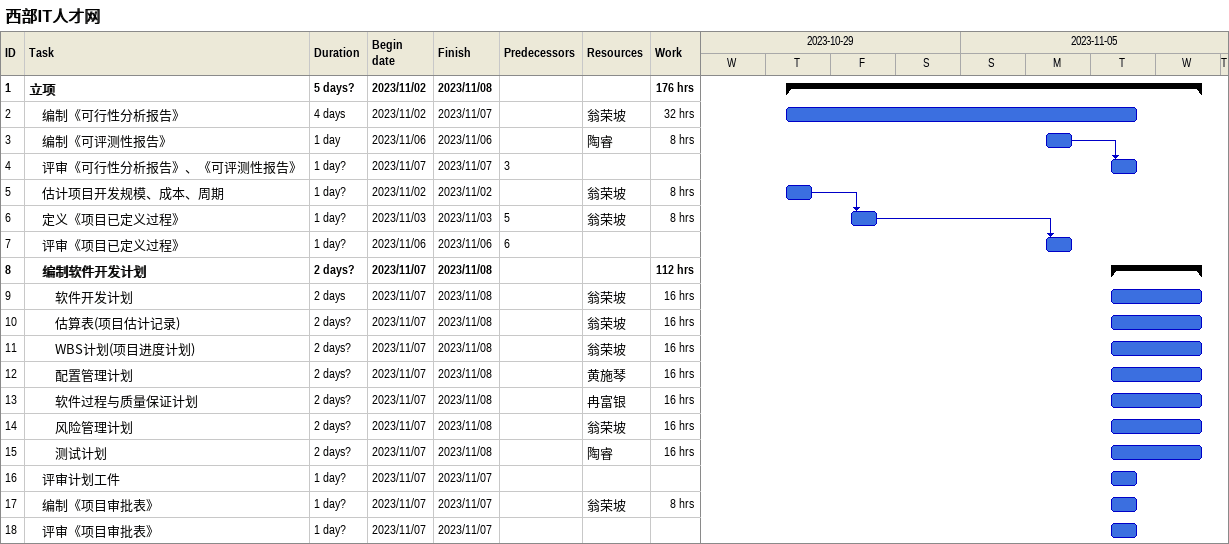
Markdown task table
西部IT人才网

| ID | Level | Task | Duration | Start | Finish | Predecessors | Resources | Work (h) |
|---|---|---|---|---|---|---|---|---|
| 1 | 1 | **立项** | 5d? | 2023-11-02 | 2023-11-08 |  |  | 176 |
| 2 | 2 | 编制《可行性分析报告》 | 4d | 2023-11-02 | 2023-11-07 |  | 翁荣坡 | 32 |
| 3 | 2 | 编制《可评测性报告》 | 1d | 2023-11-06 | 2023-11-06 |  | 陶睿 | 8 |
| 4 | 2 | 评审《可行性分析报告》、《可评测性报告》 | 1d? | 2023-11-07 | 2023-11-07 | 3 |  |  |
| 5 | 2 | 估计项目开发规模、成本、周期 | 1d? | 2023-11-02 | 2023-11-02 |  | 翁荣坡 | 8 |
| 6 | 2 | 定义《项目已定义过程》 | 1d? | 2023-11-03 | 2023-11-03 | 5 | 翁荣坡 | 8 |
| 7 | 2 | 评审《项目已定义过程》 | 1d? | 2023-11-06 | 2023-11-06 | 6 |  |  |
| 8 | 2 | **编制软件开发计划** | 2d? | 2023-11-07 | 2023-11-08 |  |  | 112 |
| 9 | 3 | 软件开发计划 | 2d | 2023-11-07 | 2023-11-08 |  | 翁荣坡 | 16 |
| 10 | 3 | 估算表(项目估计记录) | 2d? | 2023-11-07 | 2023-11-08 |  | 翁荣坡 | 16 |
| 11 | 3 | WBS计划(项目进度计划) | 2d? | 2023-11-07 | 2023-11-08 |  | 翁荣坡 | 16 |
| 12 | 3 | 配置管理计划 | 2d? | 2023-11-07 | 2023-11-08 |  | 黄施琴 | 16 |
| 13 | 3 | 软件过程与质量保证计划 | 2d? | 2023-11-07 | 2023-11-08 |  | 冉富银 | 16 |
| 14 | 3 | 风险管理计划 | 2d? | 2023-11-07 | 2023-11-08 |  | 翁荣坡 | 16 |
| 15 | 3 | 测试计划 | 2d? | 2023-11-07 | 2023-11-08 |  | 陶睿 | 16 |
| 16 | 2 | 评审计划工件 | 1d? | 2023-11-07 | 2023-11-07 |  |  |  |
| 17 | 2 | 编制《项目审批表》 | 1d? | 2023-11-07 | 2023-11-07 |  | 翁荣坡 | 8 |
| 18 | 2 | 评审《项目审批表》 | 1d? | 2023-11-07 | 2023-11-07 |  |  |  |
